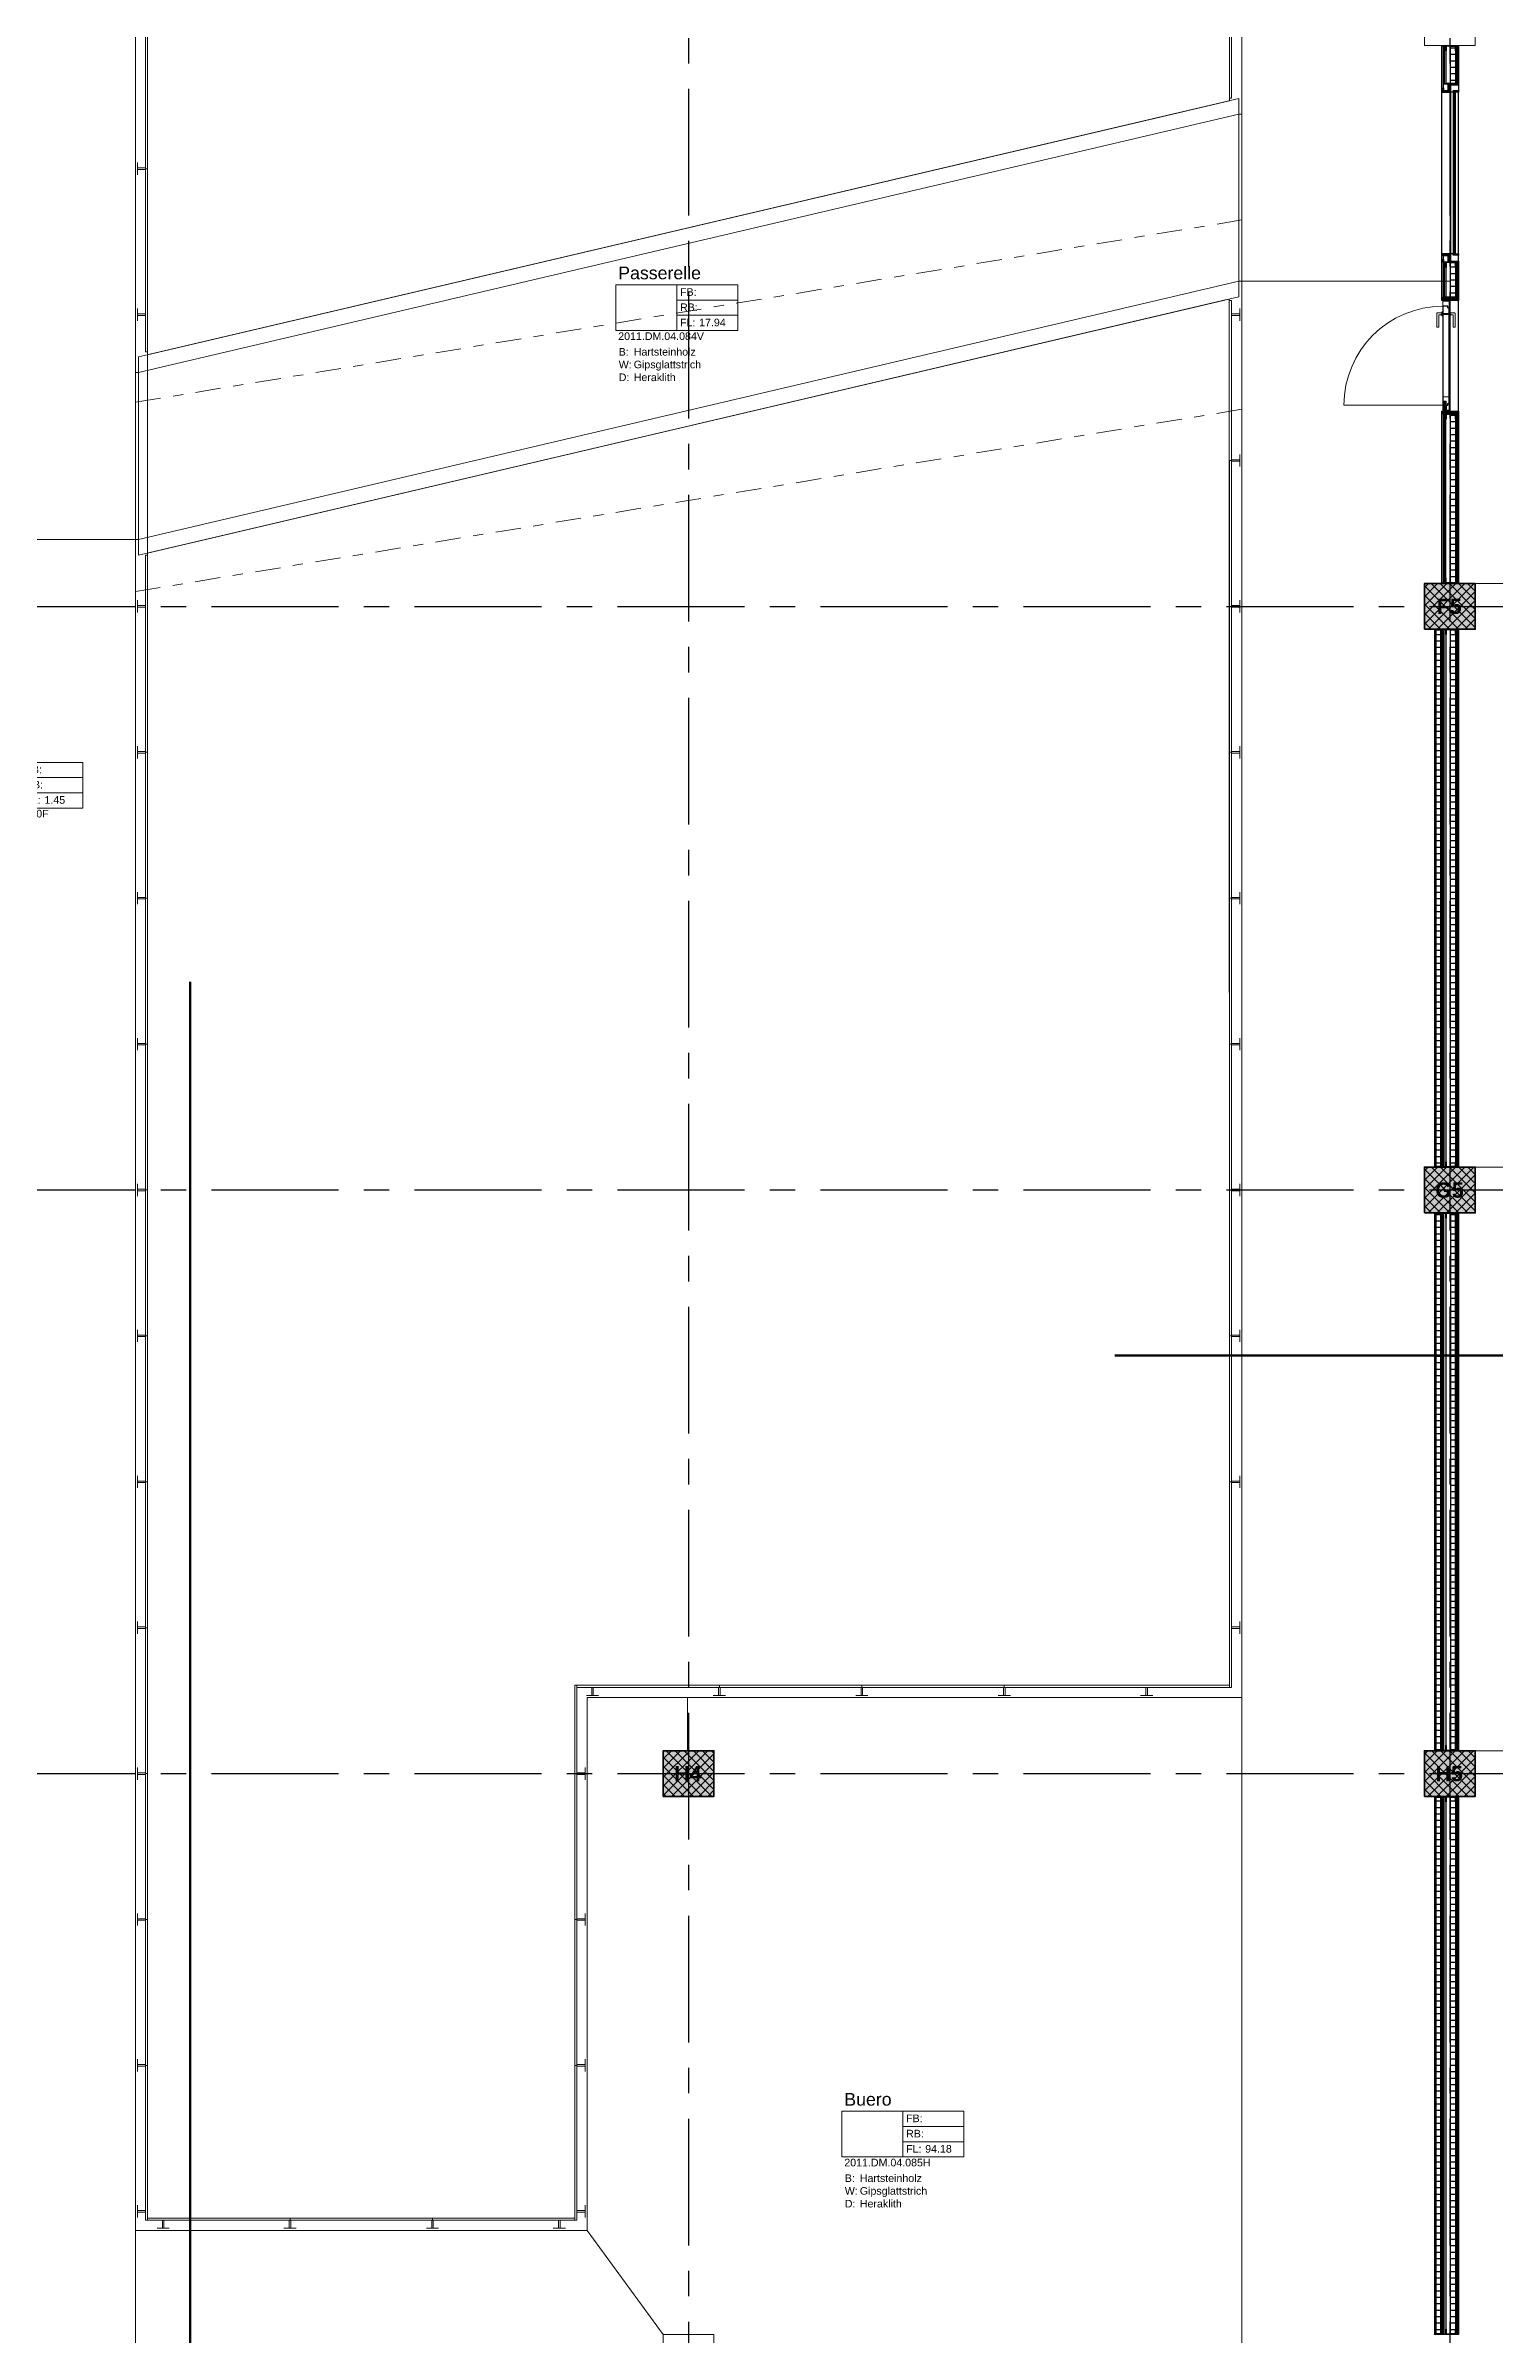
# Model space of a CAD drawing. Header units: millimetres. Extents: x -5 to 111, y -3 to 86.
# Drawn here: x 23.77 to 38.04, y 26.88 to 49.42 of the extents above; entities that cross this region are included whole.
import ezdxf

# ---------------------------------------------------------------- set-up
doc = ezdxf.new("R2010")
doc.units = ezdxf.units.MM
doc.linetypes.add('MITTE', pattern=[2, 1.25, -0.25, 0.25, -0.25])
doc.linetypes.add('STRICHPUNKT2', pattern=[0.5, 0.25, -0.125, 0, -0.125])
doc.layers.add('A1------H-', color=8, linetype='Continuous')
for name, color, linetype, lineweight in [('A1------J-', 10, 'Continuous', 50), ('A1E0----E-', 5, 'Continuous', 18), ('A1E00---E-', 3, 'MITTE', 25), ('A1E00---T-', 3, 'Continuous', 25), ('A1E2----E-', 4, 'Continuous', 35), ('A1E2----H-', 5, 'Continuous', 18), ('A1M11---E-', 3, 'Continuous', 25), ('A1M11---H-', 5, 'Continuous', 25), ('A1M16---E-', 5, 'Continuous', 18), ('A1M62---E-', 5, 'Continuous', 18), ('A1Z21---E-', 210, 'Continuous', 18), ('A1Z23---E-', 214, 'Continuous', 18), ('A1Z29---T-', 5, 'Continuous', 18)]:
    doc.layers.add(name, color=color, linetype=linetype, lineweight=lineweight)
doc.styles.add('ARIAL', font='ARIAL.TTF')
doc.styles.add('ARIALFETT', font='ARIALBD.TTF')
doc.styles.get("Standard").update_dxf_attribs({"font": 'ARIAL.TTF'})

# ---------------------------------------------------------------- blocks, each defined once
blk = doc.blocks.new('Gruppe-18')
at = {"layer": 'A1M16---E-', "linetype": 'Continuous', "lineweight": 5}
for p, q in [((-13.27, 3.34), (-14.244, 3.34)), ((-13.239, 3.377), (-13.266, 3.377)), ((-13.266, 3.351), (-13.266, 3.376)), ((-13.265, 3.353), (-13.266, 3.351)), ((-13.266, 3.351), (-13.266, 3.351)), ((-13.266, 3.351), (-13.266, 3.34)), ((-13.247, 3.34), (-13.266, 3.34)), ((-13.247, 3.336), (-13.266, 3.336)), ((-13.266, 3.335), (-13.266, 3.336)), ((-13.266, 3.335), (-13.266, 3.335)), ((-13.265, 3.332), (-13.266, 3.335)), ((-13.266, 3.335), (-13.266, 3.302)), ((-13.265, 3.366), (-13.264, 3.374)), ((-13.265, 3.372), (-13.258, 3.369)), ((-13.265, 3.353), (-13.265, 3.366)), ((-13.265, 3.332), (-13.265, 3.315)), ((-13.265, 3.315), (-13.264, 3.305)), ((-13.235, 3.301), (-13.265, 3.301)), ((-13.264, 3.304), (-13.259, 3.307)), ((-13.263, 3.376), (-13.242, 3.376)), ((-13.262, 3.303), (-13.238, 3.303)), ((-13.257, 3.363), (-13.255, 3.35)), ((-13.257, 3.313), (-13.255, 3.326)), ((-13.249, 3.363), (-13.245, 3.348)), ((-13.249, 3.313), (-13.245, 3.328)), ((-13.24, 3.362), (-13.24, 3.374)), ((-13.24, 3.373), (-13.24, 3.361)), ((-13.24, 3.361), (-13.238, 3.361)), ((-13.24, 3.303), (-13.24, 3.314)), ((-13.238, 3.376), (-13.238, 3.361)), ((-13.234, 3.336), (-13.237, 3.336)), ((-13.236, 3.312), (-13.236, 3.305)), ((-13.236, 3.312), (-13.234, 3.312)), ((-13.234, 3.312), (-13.234, 3.336)), ((-13.234, 3.302), (-13.234, 3.312))]:
    blk.add_line(p, q, dxfattribs=at)
for points in [[(-13.27, 4.371), (-13.206, 4.371), (-13.206, 4.363), (-13.27, 4.363)], [(-13.206, 4.301), (-13.206, 4.363), (-13.27, 4.363), (-13.27, 4.316), (-13.221, 4.316), (-13.221, 4.301)], [(-13.27, 4.313), (-13.268, 4.313), (-13.268, 3.34), (-13.27, 3.34)], [(-13.268, 4.313), (-13.266, 4.313), (-13.266, 3.34), (-13.268, 3.34)], [(-13.266, 3.42), (-13.209, 3.42), (-13.209, 4.298), (-13.224, 4.298), (-13.224, 4.313), (-13.266, 4.313)], [(-13.209, 4.298), (-13.206, 4.298), (-13.206, 3.354), (-13.209, 3.354)], [(-13.27, 4.243), (-13.206, 4.243), (-13.206, 4.233), (-13.27, 4.233)], [(-13.209, 3.42), (-13.266, 3.42), (-13.266, 3.34), (-13.224, 3.34), (-13.224, 3.354), (-13.209, 3.354)], [(-13.206, 3.351), (-13.206, 3.289), (-13.27, 3.289), (-13.27, 3.336), (-13.221, 3.336), (-13.221, 3.351)], [(-13.27, 3.289), (-13.206, 3.289), (-13.206, 3.281), (-13.27, 3.281)], [(-13.266, 3.377), (-13.238, 3.377), (-13.238, 3.34), (-13.266, 3.34)], [(-13.266, 3.336), (-13.234, 3.336), (-13.234, 3.301), (-13.266, 3.301)]]:
    blk.add_lwpolyline(points, close=True, dxfattribs=at)
at = {"layer": 'A1M16---E-', "linetype": 'Continuous', "lineweight": 5, "flags": 128}
for points in [[(-13.33, 4.238, -0.414214), (-13.32, 4.248), (-13.28, 4.248), (-13.28, 4.228), (-13.305, 4.228, 0.414214), (-13.31, 4.223), (-13.31, 4.108), (-13.33, 4.108)], [(-13.27, 4.257), (-13.27, 4.22), (-13.278, 4.22, -0.414214), (-13.28, 4.222), (-13.28, 4.255, -0.414214), (-13.278, 4.257)], [(-13.206, 4.257), (-13.206, 4.22), (-13.199, 4.22, 0.414214), (-13.197, 4.222), (-13.197, 4.255, 0.414214), (-13.199, 4.257)], [(-13.147, 4.238, 0.414214), (-13.157, 4.248), (-13.197, 4.248), (-13.197, 4.228), (-13.172, 4.228, -0.414214), (-13.167, 4.223), (-13.167, 4.108), (-13.147, 4.108)], [(-13.238, 3.362), (-13.238, 3.376), (-13.238, 3.376, 0.414214), (-13.239, 3.377), (-13.239, 3.377), (-13.266, 3.377), (-13.266, 3.377, 0.414214), (-13.266, 3.376), (-13.266, 3.376), (-13.266, 3.351), (-13.266, 3.351), (-13.265, 3.353), (-13.265, 3.366), (-13.264, 3.374), (-13.264, 3.375, -0.385599), (-13.263, 3.376), (-13.263, 3.376), (-13.242, 3.376), (-13.241, 3.376, -0.414214), (-13.24, 3.375), (-13.24, 3.374), (-13.24, 3.362)], [(-13.234, 3.32), (-13.234, 3.302), (-13.234, 3.302, -0.414214), (-13.235, 3.301), (-13.235, 3.301), (-13.265, 3.301), (-13.266, 3.301, -0.414214), (-13.266, 3.302), (-13.266, 3.302), (-13.266, 3.335), (-13.266, 3.335), (-13.265, 3.332), (-13.265, 3.315), (-13.264, 3.305), (-13.264, 3.304, 0.388896), (-13.263, 3.303), (-13.262, 3.303), (-13.238, 3.303), (-13.237, 3.303, 0.414214), (-13.236, 3.304), (-13.236, 3.305), (-13.236, 3.32)]]:
    blk.add_lwpolyline(points, format="xyb", close=True, dxfattribs=at)
at = {"layer": 'A1M16---E-', "linetype": 'Continuous', "lineweight": 5}
for points in [[(-13.245, 3.348), (-13.247, 3.35), (-13.258, 3.35)], [(-13.247, 3.341), (-13.251, 3.345), (-13.258, 3.342)], [(-13.247, 3.336), (-13.251, 3.331), (-13.258, 3.334)], [(-13.245, 3.328), (-13.247, 3.326), (-13.257, 3.326)], [(-13.238, 3.342), (-13.238, 3.362), (-13.25, 3.371)], [(-13.25, 3.364), (-13.238, 3.354), (-13.238, 3.342), (-13.245, 3.348), (-13.245, 3.36)], [(-13.239, 3.335), (-13.239, 3.315), (-13.25, 3.306)], [(-13.25, 3.313), (-13.239, 3.322), (-13.239, 3.335), (-13.245, 3.328), (-13.245, 3.317)]]:
    blk.add_lwpolyline(points, dxfattribs=at)
for centre, radius in [((-13.286, 4.238), 0.001), ((-13.191, 4.238), 0.001), ((-13.26, 3.346), 0.00462), ((-13.26, 3.33), 0.00462), ((-13.26, 3.346), 0.00287), ((-13.26, 3.33), 0.00287), ((-13.254, 3.367), 0.00503), ((-13.254, 3.309), 0.00503), ((-13.254, 3.367), 0.00287), ((-13.254, 3.309), 0.00287), ((-13.242, 3.338), 0.00503), ((-13.242, 3.338), 0.00287)]:
    blk.add_circle(centre, radius, dxfattribs=at)
blk.add_arc((-13.27, 3.339), 0.974, 90, 180, dxfattribs=at)
at = {"layer": 'A1M16---E-', "flags": 1}
for tag in ['Tuerschliesser', 'Tuernummer', 'Türtyp', 'Schall_dB', 'Sicherheit', 'Geschoss', 'Groesse', 'Bezeichnung', 'Brandschutz', 'Detail_N°', 'Material', 'Bandseite', 'Diverses', 'NEUBEST']:
    blk.add_attdef(tag, (-14.244, 3.281), '', height=0.18, dxfattribs=at)
blk = doc.blocks.new('bbl-raumstempel')
for points in [[(0, 0), (0, -0.45), (1.2, -0.45), (1.2, 0), (0, 0)], [(0.6, -0.45), (0.6, 0)], [(0.6, -0.15), (1.2, -0.15)], [(0.6, -0.3), (1.2, -0.3)], [(1.2, -0.3), (1.2, -0.45)]]:
    blk.add_lwpolyline(points)
at = {"style": 'ARIAL'}
for s, p in [('FB:', (0.632, -0.108)), ('RB:', (0.632, -0.258)), ('FL:', (0.632, -0.408)), ('B:', (0.028, -0.697)), ('W:', (0.028, -0.822)), ('D:', (0.028, -0.948))]:
    blk.add_text(s, height=0.075, dxfattribs=at).set_placement(p)
for tag, p, height in [('RAUMBEZ', (0.023, 0.055), 0.125), ('RNR1', (0.023, -0.285), 0.125), ('FB', (0.82, -0.108), 0.075), ('RB', (0.82, -0.258), 0.075), ('FLAECHE', (0.82, -0.408), 0.075), ('RNR2', (0.023, -0.543), 0.075), ('B', (0.176, -0.697), 0.075), ('W', (0.176, -0.822), 0.075), ('D', (0.176, -0.948), 0.075)]:
    blk.add_attdef(tag, p, '', height=height, dxfattribs=at)
blk = doc.blocks.new('2011.DM.04.002H', base_point=(37.825, 21.125))
at = {"layer": 'A1Z21---E-'}
for points in [[(44.8, 49.875), (37.85, 49.875), (37.85, 49.425), (37.602, 49.425), (37.602, 44.125), (45.4, 44.125)], [(44.8, 44.125), (37.85, 44.125), (37.85, 43.675), (37.56, 43.675), (37.56, 38.375), (67.35, 38.375)], [(44.8, 38.375), (37.85, 38.375), (37.85, 37.925), (37.56, 37.925), (37.56, 32.625), (82.825, 32.625)], [(44.8, 32.625), (37.85, 32.625), (37.85, 32.175), (37.56, 32.175), (37.56, 26.875)]]:
    blk.add_lwpolyline(points, dxfattribs=at)
at = {"layer": 'A1Z21---E-', "style": 'ARIAL', "flags": 1}
blk.add_attdef('C_NUMBER', (37.825, 21.125), '', height=10, dxfattribs=at)
blk = doc.blocks.new('2011.DM.04.049V', base_point=(35.55, 47.104))
at = {"layer": 'A1Z21---E-'}
for points in [[(24.65, 22.325), (24.65, 44.558), (24.65, 44.558), (24.65, 44.558), (24.65, 44.558), (22.807, 44.558)], [(37.56, 26.875), (37.56, 32.175), (37.35, 32.175), (37.35, 32.625), (37.56, 32.625), (37.56, 37.925), (37.35, 37.925), (37.35, 38.375), (37.56, 38.375), (37.56, 43.675), (37.35, 43.675), (37.35, 44.125), (37.602, 44.125), (37.602, 47.104), (35.55, 47.104), (35.55, 22.325)]]:
    blk.add_lwpolyline(points, dxfattribs=at)
at = {"layer": 'A1Z21---E-', "style": 'ARIAL', "flags": 1}
blk.add_attdef('C_NUMBER', (35.55, 47.104), '', height=10, dxfattribs=at)
blk = doc.blocks.new('2011.DM.04.067V', base_point=(15.183, 60.53))
at = {"layer": 'A1Z21---E-'}
for points in [[(22.807, 44.558), (24.65, 44.558), (24.65, 44.558), (24.65, 46.201), (24.65, 46.201), (24.65, 64.19)], [(35.55, 64.19), (35.55, 47.125), (35.55, 47.104), (37.602, 47.104), (37.602, 47.287), (37.602, 49.425), (37.35, 49.425), (37.35, 49.875), (37.56, 49.875), (37.56, 55.175), (37.35, 55.175), (37.35, 55.625), (37.56, 55.625), (37.56, 60.925), (37.35, 60.925), (37.35, 61.375), (37.573, 61.375), (37.573, 66.675)]]:
    blk.add_lwpolyline(points, dxfattribs=at)
at = {"layer": 'A1Z21---E-', "style": 'ARIAL', "flags": 1}
blk.add_attdef('C_NUMBER', (15.183, 60.53), '', height=10, dxfattribs=at)
blk = doc.blocks.new('2011.DM.04.084V', base_point=(35.52, 48.749))
at = {"layer": 'A1Z21---E-'}
blk.add_lwpolyline([(35.52, 48.749), (35.55, 48.749), (35.55, 47.104), (35.52, 47.104), (24.68, 44.558), (24.65, 44.558), (24.65, 46.203), (24.68, 46.203), (35.52, 48.749)], close=True, dxfattribs=at)
at = {"layer": 'A1Z21---E-', "style": 'ARIAL', "flags": 1}
blk.add_attdef('C_NUMBER', (35.52, 48.749), '', height=10, dxfattribs=at)
blk = doc.blocks.new('2011.DM.04.085H', base_point=(24.65, 27.9))
at = {"layer": 'A1Z21---E-'}
blk.add_lwpolyline([(24.65, 27.9), (24.65, 22.325), (35.55, 22.325), (35.55, 33.15), (30.089, 33.15), (30.089, 32.625), (30.35, 32.625), (30.35, 32.175), (29.85, 32.175), (29.85, 32.625), (30.089, 32.625), (30.089, 33.15), (29.1, 33.15), (29.1, 27.9), (29.85, 26.875), (30.35, 26.875), (30.35, 26.425), (29.85, 26.425), (29.85, 26.875), (29.1, 27.9)], close=True, dxfattribs=at)
at = {"layer": 'A1Z21---E-', "style": 'ARIAL', "flags": 1}
blk.add_attdef('C_NUMBER', (24.65, 27.9), '', height=10, dxfattribs=at)

msp = doc.modelspace()

# ---------------------------------------------------------------- hatches: boundary and pattern name
at = {"layer": 'A1------H-'}
for points in [[(37.35, 43.675), (37.85, 43.675), (37.85, 44.125), (37.35, 44.125)], [(37.35, 43.675), (37.85, 43.675), (37.85, 44.125), (37.35, 44.125)], [(37.35, 37.925), (37.85, 37.925), (37.85, 38.375), (37.35, 38.375)], [(37.35, 37.925), (37.85, 37.925), (37.85, 38.375), (37.35, 38.375)], [(29.85, 32.175), (30.35, 32.175), (30.35, 32.625), (29.85, 32.625)], [(29.85, 32.175), (30.35, 32.175), (30.35, 32.625), (29.85, 32.625)], [(37.35, 32.175), (37.85, 32.175), (37.85, 32.625), (37.35, 32.625)], [(37.35, 32.175), (37.85, 32.175), (37.85, 32.625), (37.35, 32.625)]]:
    msp.add_hatch(color=256, dxfattribs=at).paths.add_polyline_path(points)
at = {"layer": 'A1E2----H-'}
h = msp.add_hatch(dxfattribs=at)
h.set_pattern_fill('ANSI37', color=256, scale=0.02, style=0)
h.paths.add_polyline_path([(37.35, 43.675), (37.85, 43.675), (37.85, 44.125), (37.35, 44.125)])
h = msp.add_hatch(dxfattribs=at)
h.set_pattern_fill('ANSI37', color=256, scale=0.02, style=0)
h.paths.add_polyline_path([(37.35, 43.675), (37.85, 43.675), (37.85, 44.125), (37.35, 44.125)])
h = msp.add_hatch(dxfattribs=at)
h.set_pattern_fill('ANSI37', color=256, scale=0.02, style=0)
h.paths.add_polyline_path([(37.35, 37.925), (37.85, 37.925), (37.85, 38.375), (37.35, 38.375)])
h = msp.add_hatch(dxfattribs=at)
h.set_pattern_fill('ANSI37', color=256, scale=0.02, style=0)
h.paths.add_polyline_path([(37.35, 37.925), (37.85, 37.925), (37.85, 38.375), (37.35, 38.375)])
h = msp.add_hatch(dxfattribs=at)
h.set_pattern_fill('ANSI37', color=256, scale=0.02, style=0)
h.paths.add_polyline_path([(29.85, 32.175), (30.35, 32.175), (30.35, 32.625), (29.85, 32.625)])
h = msp.add_hatch(dxfattribs=at)
h.set_pattern_fill('ANSI37', color=256, scale=0.02, style=0)
h.paths.add_polyline_path([(29.85, 32.175), (30.35, 32.175), (30.35, 32.625), (29.85, 32.625)])
h = msp.add_hatch(dxfattribs=at)
h.set_pattern_fill('ANSI37', color=256, scale=0.02, style=0)
h.paths.add_polyline_path([(37.35, 32.175), (37.85, 32.175), (37.85, 32.625), (37.35, 32.625)])
h = msp.add_hatch(dxfattribs=at)
h.set_pattern_fill('ANSI37', color=256, scale=0.02, style=0)
h.paths.add_polyline_path([(37.35, 32.175), (37.85, 32.175), (37.85, 32.625), (37.35, 32.625)])
at = {"layer": 'A1M11---H-'}
h = msp.add_hatch(dxfattribs=at)
h.set_pattern_fill('ANSI31', color=256, scale=0.02, angle=315, style=0)
h.paths.add_polyline_path([(37.607, 49.053), (37.607, 49.419), (37.657, 49.419), (37.657, 49.053)])
h = msp.add_hatch(dxfattribs=at)
h.set_pattern_fill('ANSI31', color=256, scale=0.02, angle=315, style=0)
h.paths.add_polyline_path([(37.607, 46.948), (37.607, 47.287), (37.657, 47.287), (37.657, 46.948)])
h = msp.add_hatch(dxfattribs=at)
h.set_pattern_fill('ANSI31', color=256, scale=0.02, angle=315, style=0)
h.paths.add_polyline_path([(37.607, 44.131), (37.607, 45.792), (37.657, 45.792), (37.657, 44.131)])
h = msp.add_hatch(dxfattribs=at)
h.set_pattern_fill('ANSI31', color=256, scale=0.02, angle=315, style=0)
h.paths.add_polyline_path([(37.467, 38.378), (37.467, 43.669), (37.507, 43.669), (37.507, 38.378)])
h = msp.add_hatch(dxfattribs=at)
h.set_pattern_fill('ANSI31', color=256, scale=0.02, angle=315, style=0)
h.paths.add_polyline_path([(37.607, 38.381), (37.607, 43.669), (37.657, 43.669), (37.657, 38.381)])
h = msp.add_hatch(dxfattribs=at)
h.set_pattern_fill('ANSI31', color=256, scale=0.02, angle=315, style=0)
h.paths.add_polyline_path([(37.467, 32.628), (37.467, 37.919), (37.507, 37.919), (37.507, 32.628)])
h = msp.add_hatch(dxfattribs=at)
h.set_pattern_fill('ANSI31', color=256, scale=0.02, angle=315, style=0)
h.paths.add_polyline_path([(37.607, 37.919), (37.607, 32.631), (37.657, 32.631), (37.657, 37.919)])
h = msp.add_hatch(dxfattribs=at)
h.set_pattern_fill('ANSI31', color=256, scale=0.02, angle=315, style=0)
h.paths.add_polyline_path([(37.467, 26.878), (37.467, 32.169), (37.507, 32.169), (37.507, 26.878)])
h = msp.add_hatch(dxfattribs=at)
h.set_pattern_fill('ANSI31', color=256, scale=0.02, angle=315, style=0)
h.paths.add_polyline_path([(37.607, 26.881), (37.607, 32.169), (37.657, 32.169), (37.657, 26.881)])

# ---------------------------------------------------------------- linework, layer by layer
at = {"layer": 'A1------J-', "flags": 128}
for points in [[(34.3, 36.52), (46.2, 36.52), (46.2, 41.52), (62.6, 41.52)], [(25.188, 40.2), (25.188, 26.04), (17.95, 26.04), (17.95, 2.5), (17.29, 2.5)]]:
    msp.add_lwpolyline(points, dxfattribs=at)
at = {"layer": 'A1E0----E-'}
msp.add_lwpolyline([(35.52, 48.7494), (24.68, 46.2035), (24.68, 44.558), (35.52, 47.1039)], close=True, dxfattribs=at)
at = {"layer": 'A1E0----E-', "linetype": 'STRICHPUNKT2'}
msp.add_lwpolyline([(24.65, 44.0457), (24.65, 45.9106), (35.55, 47.7074), (35.55, 45.8425)], close=True, dxfattribs=at)
at = {"layer": 'A1E00---E-'}
for p, q in [((30.1, 79), (30.1, 14.9776)), ((37.6, 79), (37.6, 14.9776)), ((1.4, 43.9), (89.8, 43.9)), ((1.4, 38.15), (89.8, 38.15)), ((1.4, 32.4), (89.8, 32.4))]:
    msp.add_line(p, q, dxfattribs=at)
at = {"layer": 'A1E2----E-', "flags": 128}
for points in [[(37.35, 43.675), (37.85, 43.675), (37.85, 44.125), (37.35, 44.125), (37.35, 43.675)], [(37.35, 43.675), (37.85, 43.675), (37.85, 44.125), (37.35, 44.125), (37.35, 43.675)], [(37.35, 37.925), (37.85, 37.925), (37.85, 38.375), (37.35, 38.375), (37.35, 37.925)], [(37.35, 37.925), (37.85, 37.925), (37.85, 38.375), (37.35, 38.375), (37.35, 37.925)], [(29.85, 32.175), (30.35, 32.175), (30.35, 32.625), (29.85, 32.625), (29.85, 32.175)], [(29.85, 32.175), (30.35, 32.175), (30.35, 32.625), (29.85, 32.625), (29.85, 32.175)], [(37.35, 32.175), (37.85, 32.175), (37.85, 32.625), (37.35, 32.625), (37.35, 32.175)], [(37.35, 32.175), (37.85, 32.175), (37.85, 32.625), (37.35, 32.625), (37.35, 32.175)]]:
    msp.add_lwpolyline(points, dxfattribs=at)
at = {"layer": 'A1M11---E-'}
for p, q in [((37.605, 48.965), (37.605, 47.375)), ((37.685, 47.375), (37.685, 48.965))]:
    msp.add_line(p, q, dxfattribs=at)
for points in [[(37.52, 49.425), (37.685, 49.425), (37.685, 49.422), (37.52, 49.422)], [(37.535, 49.422), (37.535, 48.98), (37.52, 48.98), (37.52, 49.422)], [(37.535, 49.422), (37.535, 49.05), (37.5475, 49.05), (37.5475, 49.422)], [(37.56, 49.422), (37.56, 49.05), (37.5475, 49.05), (37.5475, 49.422)], [(37.56, 49.372), (37.56, 49.422), (37.66, 49.422), (37.66, 49.372), (37.657, 49.372), (37.657, 49.419), (37.563, 49.419), (37.563, 49.372)], [(37.607, 49.419), (37.657, 49.419), (37.657, 49.053), (37.607, 49.053)], [(37.6725, 49.422), (37.6725, 49.05), (37.66, 49.05), (37.66, 49.422)], [(37.685, 49.422), (37.685, 49.05), (37.6725, 49.05), (37.6725, 49.422)], [(37.52, 48.98), (37.6, 48.98), (37.6, 48.965), (37.52, 48.965)], [(37.52, 48.965), (37.605, 48.965), (37.605, 47.375), (37.52, 47.375)], [(37.585, 49.02), (37.585, 49.05), (37.535, 49.05), (37.535, 49.02), (37.5365, 49.02), (37.5365, 49.0482), (37.5835, 49.0482), (37.5835, 49.02)], [(37.585, 49.01), (37.585, 48.98), (37.535, 48.98), (37.535, 49.01), (37.5365, 49.01), (37.5365, 48.9818), (37.5835, 48.9818), (37.5835, 49.01)], [(37.56, 49.1), (37.56, 49.05), (37.66, 49.05), (37.66, 49.1), (37.657, 49.1), (37.657, 49.053), (37.563, 49.053), (37.563, 49.1)], [(37.585, 49.05), (37.6, 49.05), (37.6, 48.98), (37.585, 48.98)], [(37.6, 49.05), (37.605, 49.05), (37.605, 48.965), (37.6, 48.965)], [(37.605, 49.05), (37.685, 49.05), (37.685, 49.04), (37.605, 49.04)], [(37.6337, 48.98), (37.6337, 48.965), (37.605, 48.965), (37.605, 49.04), (37.685, 49.04), (37.685, 48.98)], [(37.6337, 48.98), (37.6562, 48.98), (37.6562, 48.975), (37.6337, 48.975)], [(37.6337, 48.975), (37.6367, 48.975), (37.6367, 48.965), (37.6337, 48.965)], [(37.6367, 48.975), (37.6447, 48.975), (37.6447, 47.365), (37.6367, 47.365)], [(37.6452, 48.975), (37.6532, 48.975), (37.6532, 47.365), (37.6452, 47.365)], [(37.6532, 48.975), (37.6562, 48.975), (37.6562, 48.965), (37.6532, 48.965)], [(37.6562, 48.98), (37.685, 48.98), (37.685, 48.965), (37.6562, 48.965)], [(37.52, 47.375), (37.6, 47.375), (37.6, 47.36), (37.52, 47.36)], [(37.535, 47.36), (37.535, 46.93), (37.52, 46.93), (37.52, 47.36)], [(37.585, 47.33), (37.585, 47.36), (37.535, 47.36), (37.535, 47.33), (37.5365, 47.33), (37.5365, 47.3582), (37.5835, 47.3582), (37.5835, 47.33)], [(37.585, 47.36), (37.6, 47.36), (37.6, 47.29), (37.585, 47.29)], [(37.6, 47.375), (37.605, 47.375), (37.605, 47.29), (37.6, 47.29)], [(37.6337, 47.36), (37.6337, 47.375), (37.605, 47.375), (37.605, 47.3), (37.685, 47.3), (37.685, 47.36)], [(37.6337, 47.375), (37.6367, 47.375), (37.6367, 47.365), (37.6337, 47.365)], [(37.6337, 47.365), (37.6562, 47.365), (37.6562, 47.36), (37.6337, 47.36)], [(37.6532, 47.375), (37.6562, 47.375), (37.6562, 47.365), (37.6532, 47.365)], [(37.6562, 47.375), (37.685, 47.375), (37.685, 47.36), (37.6562, 47.36)], [(37.585, 47.32), (37.585, 47.29), (37.535, 47.29), (37.535, 47.32), (37.5365, 47.32), (37.5365, 47.2918), (37.5835, 47.2918), (37.5835, 47.32)], [(37.535, 47.29), (37.535, 46.945), (37.5475, 46.945), (37.5475, 47.29)], [(37.56, 47.29), (37.56, 46.945), (37.5475, 46.945), (37.5475, 47.29)], [(37.56, 47.24), (37.56, 47.29), (37.66, 47.29), (37.66, 47.24), (37.657, 47.24), (37.657, 47.287), (37.563, 47.287), (37.563, 47.24)], [(37.605, 47.3), (37.685, 47.3), (37.685, 47.29), (37.605, 47.29)], [(37.607, 47.287), (37.657, 47.287), (37.657, 46.948), (37.607, 46.948)], [(37.6725, 47.29), (37.6725, 46.945), (37.66, 46.945), (37.66, 47.29)], [(37.685, 47.29), (37.685, 46.945), (37.6725, 46.945), (37.6725, 47.29)], [(37.52, 46.93), (37.685, 46.93), (37.685, 46.915), (37.52, 46.915)], [(37.535, 46.945), (37.685, 46.945), (37.685, 46.93), (37.535, 46.93)], [(37.56, 46.995), (37.56, 46.945), (37.66, 46.945), (37.66, 46.995), (37.657, 46.995), (37.657, 46.948), (37.563, 46.948), (37.563, 46.995)], [(37.685, 46.915), (37.594, 46.915), (37.594, 45.825), (37.685, 45.825)], [(37.52, 45.825), (37.685, 45.825), (37.685, 45.81), (37.52, 45.81)], [(37.52, 45.81), (37.535, 45.81), (37.535, 44.128), (37.52, 44.128)], [(37.535, 45.81), (37.685, 45.81), (37.685, 45.795), (37.535, 45.795)], [(37.535, 45.795), (37.535, 44.128), (37.5475, 44.128), (37.5475, 45.795)], [(37.5475, 45.795), (37.5475, 44.128), (37.56, 44.128), (37.56, 45.795)], [(37.56, 45.745), (37.56, 45.795), (37.66, 45.795), (37.66, 45.745), (37.657, 45.745), (37.657, 45.792), (37.563, 45.792), (37.563, 45.745)], [(37.607, 45.792), (37.657, 45.792), (37.657, 44.131), (37.607, 44.131)], [(37.6725, 45.795), (37.6725, 44.128), (37.66, 44.128), (37.66, 45.795)], [(37.685, 45.795), (37.685, 44.128), (37.6725, 44.128), (37.6725, 45.795)], [(37.52, 44.128), (37.685, 44.128), (37.685, 44.125), (37.52, 44.125)], [(37.56, 44.178), (37.56, 44.128), (37.66, 44.128), (37.66, 44.178), (37.657, 44.178), (37.657, 44.131), (37.563, 44.131), (37.563, 44.178)], [(37.4475, 43.675), (37.51, 43.675), (37.51, 43.672), (37.4475, 43.672)], [(37.46, 38.378), (37.46, 43.672), (37.4475, 43.672), (37.4475, 38.378)], [(37.46, 43.622), (37.463, 43.622), (37.463, 43.669), (37.507, 43.669), (37.507, 43.622), (37.51, 43.622), (37.51, 43.672), (37.46, 43.672)], [(37.467, 43.669), (37.507, 43.669), (37.507, 38.378), (37.467, 38.378)], [(37.51, 43.675), (37.685, 43.675), (37.685, 43.672), (37.51, 43.672)], [(37.51, 38.378), (37.51, 43.672), (37.525, 43.672), (37.525, 38.378)], [(37.525, 38.378), (37.525, 43.672), (37.54, 43.672), (37.54, 38.378)], [(37.54, 43.672), (37.56, 43.672), (37.56, 38.378), (37.54, 38.378)], [(37.56, 43.672), (37.66, 43.672), (37.66, 43.622), (37.657, 43.622), (37.657, 43.669), (37.563, 43.669), (37.563, 43.622), (37.56, 43.622)], [(37.607, 43.669), (37.657, 43.669), (37.657, 38.381), (37.607, 38.381)], [(37.66, 38.378), (37.66, 43.672), (37.6725, 43.672), (37.6725, 38.378)], [(37.6725, 38.378), (37.6725, 43.672), (37.685, 43.672), (37.685, 38.378)], [(37.4475, 38.378), (37.51, 38.378), (37.51, 38.375), (37.4475, 38.375)], [(37.51, 38.428), (37.507, 38.428), (37.507, 38.381), (37.463, 38.381), (37.463, 38.428), (37.46, 38.428), (37.46, 38.378), (37.51, 38.378)], [(37.51, 38.378), (37.685, 38.378), (37.685, 38.375), (37.51, 38.375)], [(37.66, 38.378), (37.56, 38.378), (37.56, 38.428), (37.563, 38.428), (37.563, 38.381), (37.657, 38.381), (37.657, 38.428), (37.66, 38.428)], [(37.4475, 37.925), (37.51, 37.925), (37.51, 37.922), (37.4475, 37.922)], [(37.46, 32.628), (37.46, 37.922), (37.4475, 37.922), (37.4475, 32.628)], [(37.46, 37.872), (37.463, 37.872), (37.463, 37.919), (37.507, 37.919), (37.507, 37.872), (37.51, 37.872), (37.51, 37.922), (37.46, 37.922)], [(37.467, 37.919), (37.507, 37.919), (37.507, 32.628), (37.467, 32.628)], [(37.51, 37.925), (37.685, 37.925), (37.685, 37.922), (37.51, 37.922)], [(37.525, 37.922), (37.51, 37.922), (37.51, 32.628), (37.525, 32.628)], [(37.54, 37.922), (37.525, 37.922), (37.525, 32.628), (37.54, 32.628)], [(37.54, 37.922), (37.56, 37.922), (37.56, 32.628), (37.54, 32.628)], [(37.56, 37.922), (37.66, 37.922), (37.66, 37.872), (37.657, 37.872), (37.657, 37.919), (37.563, 37.919), (37.563, 37.872), (37.56, 37.872)], [(37.607, 37.919), (37.607, 32.631), (37.657, 32.631), (37.657, 37.919)], [(37.66, 37.922), (37.6725, 37.922), (37.6725, 32.628), (37.66, 32.628)], [(37.6725, 37.922), (37.685, 37.922), (37.685, 32.628), (37.6725, 32.628)], [(37.4475, 32.628), (37.51, 32.628), (37.51, 32.625), (37.4475, 32.625)], [(37.51, 32.678), (37.507, 32.678), (37.507, 32.631), (37.463, 32.631), (37.463, 32.678), (37.46, 32.678), (37.46, 32.628), (37.51, 32.628)], [(37.51, 32.628), (37.685, 32.628), (37.685, 32.625), (37.51, 32.625)], [(37.66, 32.628), (37.56, 32.628), (37.56, 32.678), (37.563, 32.678), (37.563, 32.631), (37.657, 32.631), (37.657, 32.678), (37.66, 32.678)], [(37.4475, 32.175), (37.51, 32.175), (37.51, 32.172), (37.4475, 32.172)], [(37.46, 26.878), (37.46, 32.172), (37.4475, 32.172), (37.4475, 26.878)], [(37.46, 32.122), (37.463, 32.122), (37.463, 32.169), (37.507, 32.169), (37.507, 32.122), (37.51, 32.122), (37.51, 32.172), (37.46, 32.172)], [(37.467, 32.169), (37.507, 32.169), (37.507, 26.878), (37.467, 26.878)], [(37.51, 32.175), (37.685, 32.175), (37.685, 32.172), (37.51, 32.172)], [(37.51, 32.175), (37.685, 32.175), (37.685, 32.172), (37.51, 32.172)], [(37.51, 26.878), (37.51, 32.172), (37.525, 32.172), (37.525, 26.878)], [(37.525, 26.878), (37.525, 32.172), (37.54, 32.172), (37.54, 26.878)], [(37.54, 32.172), (37.56, 32.172), (37.56, 26.878), (37.54, 26.878)], [(37.56, 32.172), (37.66, 32.172), (37.66, 32.122), (37.657, 32.122), (37.657, 32.169), (37.563, 32.169), (37.563, 32.122), (37.56, 32.122)], [(37.607, 32.169), (37.657, 32.169), (37.657, 26.881), (37.607, 26.881)], [(37.66, 26.878), (37.66, 32.172), (37.6725, 32.172), (37.6725, 26.878)], [(37.6725, 26.878), (37.6725, 32.172), (37.685, 32.172), (37.685, 26.878)], [(37.4475, 26.878), (37.51, 26.878), (37.51, 26.875), (37.4475, 26.875)], [(37.51, 26.928), (37.507, 26.928), (37.507, 26.881), (37.463, 26.881), (37.463, 26.928), (37.46, 26.928), (37.46, 26.878), (37.51, 26.878)], [(37.51, 26.878), (37.685, 26.878), (37.685, 26.875), (37.51, 26.875)], [(37.66, 26.878), (37.56, 26.878), (37.56, 26.928), (37.563, 26.928), (37.563, 26.881), (37.657, 26.881), (37.657, 26.928), (37.66, 26.928)]]:
    msp.add_lwpolyline(points, close=True, dxfattribs=at)
for points in [[(37.6, 48.98), (37.585, 49.05)], [(37.6, 49.05), (37.585, 48.98)], [(37.6, 47.36), (37.585, 47.29)], [(37.6, 47.29), (37.585, 47.36)]]:
    msp.add_lwpolyline(points, dxfattribs=at)
at = {"layer": 'A1M62---E-', "flags": 128}
for points in [[(24.65, 27.9), (24.65, 59.9), (29.1, 59.9), (29.1, 54.65), (35.55, 54.65), (35.55, 33.15), (29.1, 33.15), (29.1, 27.9)], [(35.45, 48.9066), (35.43, 48.9066), (35.43, 51.0875), (35.45, 51.0875)], [(24.77, 48.2125), (24.75, 48.2125), (24.75, 49.65), (24.77, 49.65)], [(24.68, 46.3576), (24.68, 46.2035), (35.52, 48.7494), (35.52, 48.9035)], [(24.75, 48.205), (24.67, 48.205), (24.67, 48.22), (24.75, 48.22)], [(24.77, 46.408), (24.75, 46.408), (24.75, 48.2125), (24.77, 48.2125)], [(24.68, 44.558), (24.68, 44.4039), (35.52, 46.9498), (35.52, 47.1039)], [(35.45, 45.3375), (35.4267, 45.3375), (35.4267, 46.9138), (35.45, 46.9138)], [(24.75, 46.7675), (24.67, 46.7675), (24.67, 46.7825), (24.75, 46.7825)], [(35.53, 46.7675), (35.45, 46.7675), (35.45, 46.7825), (35.53, 46.7825)], [(35.45, 43.9), (35.43, 43.9), (35.43, 45.3375), (35.45, 45.3375)], [(35.53, 45.33), (35.45, 45.33), (35.45, 45.345), (35.53, 45.345)], [(24.77, 42.4625), (24.75, 42.4625), (24.75, 44.4058), (24.77, 44.4058)], [(24.75, 43.8925), (24.67, 43.8925), (24.67, 43.9075), (24.75, 43.9075)], [(35.45, 42.4625), (35.43, 42.4625), (35.43, 43.9), (35.45, 43.9)], [(35.53, 43.8925), (35.45, 43.8925), (35.45, 43.9075), (35.53, 43.9075)], [(24.75, 42.455), (24.67, 42.455), (24.67, 42.47), (24.75, 42.47)], [(24.77, 41.025), (24.75, 41.025), (24.75, 42.4625), (24.77, 42.4625)], [(35.45, 41.025), (35.43, 41.025), (35.43, 42.4625), (35.45, 42.4625)], [(35.53, 42.455), (35.45, 42.455), (35.45, 42.47), (35.53, 42.47)], [(24.75, 41.0175), (24.67, 41.0175), (24.67, 41.0325), (24.75, 41.0325)], [(24.77, 39.5875), (24.75, 39.5875), (24.75, 41.025), (24.77, 41.025)], [(35.45, 39.5875), (35.43, 39.5875), (35.43, 41.025), (35.45, 41.025)], [(35.53, 41.0175), (35.45, 41.0175), (35.45, 41.0325), (35.53, 41.0325)], [(24.75, 39.58), (24.67, 39.58), (24.67, 39.595), (24.75, 39.595)], [(24.77, 38.15), (24.75, 38.15), (24.75, 39.5875), (24.77, 39.5875)], [(35.45, 38.15), (35.43, 38.15), (35.43, 39.5875), (35.45, 39.5875)], [(35.53, 39.58), (35.45, 39.58), (35.45, 39.595), (35.53, 39.595)], [(24.75, 38.1425), (24.67, 38.1425), (24.67, 38.1575), (24.75, 38.1575)], [(24.77, 36.7125), (24.75, 36.7125), (24.75, 38.15), (24.77, 38.15)], [(35.45, 36.7125), (35.43, 36.7125), (35.43, 38.15), (35.45, 38.15)], [(35.53, 38.1425), (35.45, 38.1425), (35.45, 38.1575), (35.53, 38.1575)], [(24.75, 36.705), (24.67, 36.705), (24.67, 36.72), (24.75, 36.72)], [(24.77, 35.275), (24.75, 35.275), (24.75, 36.7125), (24.77, 36.7125)], [(35.45, 35.275), (35.43, 35.275), (35.43, 36.7125), (35.45, 36.7125)], [(35.53, 36.705), (35.45, 36.705), (35.45, 36.72), (35.53, 36.72)], [(24.75, 35.2675), (24.67, 35.2675), (24.67, 35.2825), (24.75, 35.2825)], [(24.77, 33.8375), (24.75, 33.8375), (24.75, 35.275), (24.77, 35.275)], [(35.43, 35.275), (35.45, 35.275), (35.45, 33.8375), (35.45, 33.25), (35.43, 33.25)], [(35.53, 35.2675), (35.45, 35.2675), (35.45, 35.2825), (35.53, 35.2825)], [(24.75, 33.83), (24.67, 33.83), (24.67, 33.845), (24.75, 33.845)], [(24.77, 32.4), (24.75, 32.4), (24.75, 33.8375), (24.77, 33.8375)], [(35.53, 33.83), (35.45, 33.83), (35.45, 33.845), (35.53, 33.845)], [(28.98, 33.27), (29, 33.27), (29, 32.1163), (29, 30.9625), (28.98, 30.9625)], [(30.4033, 33.25), (29, 33.25), (29, 33.27), (30.4033, 33.27)], [(29.1608, 33.25), (29.1608, 33.17), (29.1458, 33.17), (29.1458, 33.25)], [(30.4108, 33.25), (30.4108, 33.17), (30.3958, 33.17), (30.3958, 33.25)], [(31.8067, 33.25), (30.4033, 33.25), (30.4033, 33.27), (31.8067, 33.27)], [(31.7466, 33.17), (31.8666, 33.17)], [(31.8141, 33.25), (31.8141, 33.17), (31.7991, 33.17), (31.7991, 33.25)], [(31.8141, 33.25), (31.8141, 33.17), (31.7991, 33.17), (31.7991, 33.25)], [(33.21, 33.25), (31.8066, 33.25), (31.8066, 33.27), (33.21, 33.27)], [(33.2174, 33.25), (33.2174, 33.17), (33.2024, 33.17), (33.2024, 33.25)], [(35.43, 33.25), (33.21, 33.25), (33.21, 33.27), (35.43, 33.27)], [(34.6208, 33.25), (34.6208, 33.17), (34.6058, 33.17), (34.6058, 33.25)], [(24.75, 32.3925), (24.67, 32.3925), (24.67, 32.4075), (24.75, 32.4075)], [(24.77, 30.9625), (24.75, 30.9625), (24.75, 32.4), (24.77, 32.4)], [(29.08, 32.3925), (29, 32.3925), (29, 32.4075), (29.08, 32.4075)], [(24.75, 30.955), (24.67, 30.955), (24.67, 30.97), (24.75, 30.97)], [(24.77, 29.525), (24.75, 29.525), (24.75, 30.9625), (24.77, 30.9625)], [(29, 29.525), (28.98, 29.525), (28.98, 30.9625), (29, 30.9625)], [(29.08, 30.955), (29, 30.955), (29, 30.97), (29.08, 30.97)], [(24.75, 29.5175), (24.67, 29.5175), (24.67, 29.5325), (24.75, 29.5325)], [(24.77, 28), (24.75, 28), (24.75, 29.525), (24.77, 29.525)], [(29, 28), (28.98, 28), (28.98, 29.525), (29, 29.525)], [(29.08, 29.5175), (29, 29.5175), (29, 29.5325), (29.08, 29.5325)], [(24.75, 28.08), (24.67, 28.08), (24.67, 28.095), (24.75, 28.095)], [(26.1733, 28), (24.77, 28), (24.77, 28.02), (26.1733, 28.02)], [(24.9308, 27.92), (24.9158, 27.92), (24.9158, 28), (24.9308, 28)], [(26.1808, 27.92), (26.1658, 27.92), (26.1658, 28), (26.1808, 28)], [(27.5767, 28), (26.1733, 28), (26.1733, 28.02), (27.5767, 28.02)], [(27.5841, 27.92), (27.5691, 27.92), (27.5691, 28), (27.5841, 28)], [(28.98, 28), (27.5767, 28), (27.5767, 28.02), (28.98, 28.02)], [(28.8341, 27.92), (28.8191, 27.92), (28.8191, 28), (28.8341, 28)], [(29.08, 28.08), (29, 28.08), (29, 28.095), (29.08, 28.095)]]:
    msp.add_lwpolyline(points, close=True, dxfattribs=at)
for points in [[(34.9678, 48.7737), (24.8088, 46.3877)], [(24.67, 48.1525), (24.67, 48.2725)], [(25.2436, 44.5364), (35.4026, 46.9223)], [(24.67, 46.715), (24.67, 46.835)], [(35.53, 46.835), (35.53, 46.715)], [(35.53, 45.3975), (35.53, 45.2775)], [(24.67, 43.84), (24.67, 43.96)], [(35.53, 43.96), (35.53, 43.84)], [(24.67, 42.4025), (24.67, 42.5225)], [(35.53, 42.5225), (35.53, 42.4025)], [(24.67, 40.965), (24.67, 41.085)], [(35.53, 41.085), (35.53, 40.965)], [(24.67, 39.5275), (24.67, 39.6475)], [(35.53, 39.6475), (35.53, 39.5275)], [(24.67, 38.09), (24.67, 38.21)], [(35.53, 38.21), (35.53, 38.09)], [(24.67, 36.6525), (24.67, 36.7725)], [(35.53, 36.7725), (35.53, 36.6525)], [(24.67, 35.215), (24.67, 35.335)], [(35.53, 35.335), (35.53, 35.215)], [(24.67, 33.7775), (24.67, 33.8975)], [(35.53, 33.8975), (35.53, 33.7775)], [(29.0933, 33.17), (29.2133, 33.17)], [(30.3433, 33.17), (30.4633, 33.17)], [(33.1499, 33.17), (33.2699, 33.17)], [(34.5533, 33.17), (34.6733, 33.17)], [(24.67, 32.34), (24.67, 32.46)], [(29.08, 32.46), (29.08, 32.34)], [(24.67, 30.9025), (24.67, 31.0225)], [(29.08, 31.0225), (29.08, 30.9025)], [(24.67, 29.465), (24.67, 29.585)], [(29.08, 29.585), (29.08, 29.465)], [(24.67, 28.0275), (24.67, 28.1475)], [(29.08, 28.1475), (29.08, 28.0275)], [(24.8633, 27.92), (24.9833, 27.92)], [(26.1133, 27.92), (26.2333, 27.92)], [(27.5166, 27.92), (27.6366, 27.92)], [(28.7666, 27.92), (28.8866, 27.92)]]:
    msp.add_lwpolyline(points, dxfattribs=at)
at = {"layer": 'A1Z23---E-'}
msp.add_lwpolyline([(5.245, 57.4277), (24.77, 57.4277), (24.77, 59.78), (28.98, 59.78), (28.98, 54.53), (35.43, 54.53), (35.43, 48.9066), (35.4292, 48.8821), (24.7699, 46.3787), (24.77, 44.425), (35.4265, 46.9279), (35.4267, 46.9138), (35.43, 33.27), (28.98, 33.27), (28.98, 28.02), (24.77, 28.02), (24.77, 44.4058), (24.77, 44.425), (24.7699, 46.3787), (24.77, 46.408), (24.77, 57.4277), (5.245, 57.4277)], dxfattribs=at)

# ---------------------------------------------------------------- block references
at = {"layer": 'A1M16---E-'}
msp.add_blockref('Gruppe-18', (50.8004, 42.5436), dxfattribs=at)
at = {"layer": 'A1Z21---E-'}
for name, p in [('2011.DM.04.002H', (37.825, 21.125)), ('2011.DM.04.067V', (15.1828, 60.53)), ('2011.DM.04.084V', (35.52, 48.7494)), ('2011.DM.04.049V', (35.55, 47.1039)), ('2011.DM.04.085H', (24.65, 27.9))]:
    msp.add_blockref(name, p, dxfattribs=at)
at = {"layer": 'A1Z29---T-'}
for p, values in [((29.3835, 47.0677), {'FLAECHE': '17.94', 'RAUMBEZ': 'Passerelle', 'RNR2': '2011.DM.04.084V', 'B': 'Hartsteinholz', 'W': 'Gipsglattstrich', 'D': 'Heraklith'}), ((22.9331, 42.3634), {'FLAECHE': '1.45', 'RAUMBEZ': 'Schacht', 'RNR2': '2011.DM.04.050F'}), ((31.611, 29.0735), {'FLAECHE': '94.18', 'RAUMBEZ': 'Buero', 'RNR2': '2011.DM.04.085H', 'B': 'Hartsteinholz', 'W': 'Gipsglattstrich', 'D': 'Heraklith'})]:
    msp.add_blockref('bbl-raumstempel', p, dxfattribs=at).add_auto_attribs(values)

# ---------------------------------------------------------------- texts
at = {"layer": 'A1E00---T-', "style": 'ARIALFETT'}
for s, p in [('F5', (37.4719, 43.8255)), ('G5', (37.457, 38.0742)), ('H4', (29.9594, 32.3239)), ('H5', (37.4602, 32.3255))]:
    msp.add_text(s, height=0.15, dxfattribs=at).set_placement(p)

doc.saveas('drawing.dxf')
